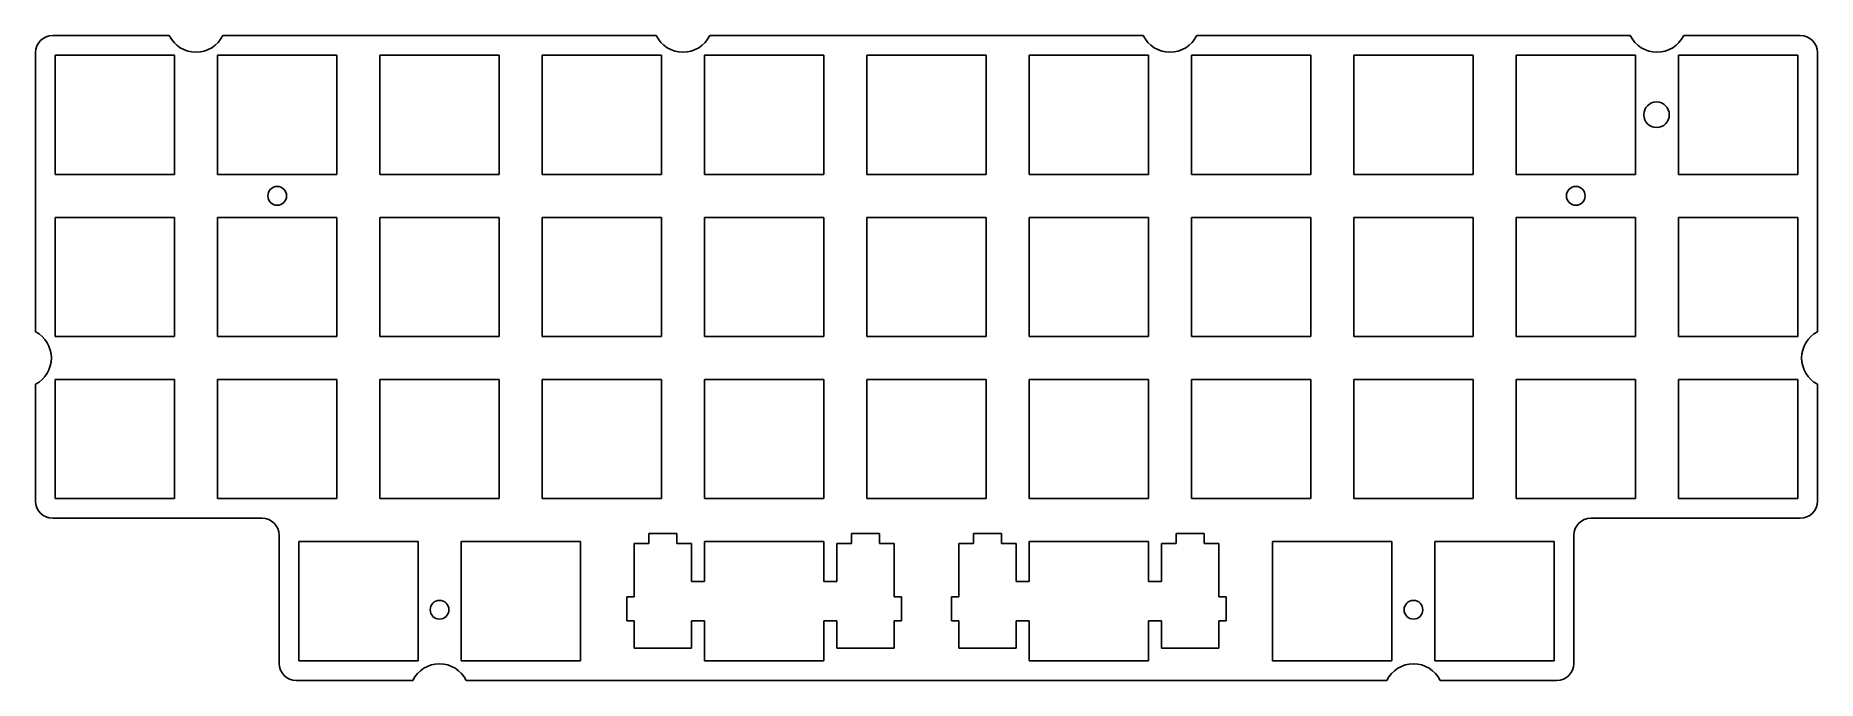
# Model space of a CAD drawing. Header units: millimetres. Extents: x -2606 to 2705, y -1180 to 744.
import ezdxf

# ---------------------------------------------------------------- set-up
doc = ezdxf.new("R2010")
doc.units = ezdxf.units.MM
for name, color, linetype in [('Shape2133', 7, 'CONTINUOUS'), ('Shape2134', 7, 'CONTINUOUS'), ('Shape2135', 7, 'CONTINUOUS'), ('Shape2136', 7, 'CONTINUOUS'), ('Shape2321', 7, 'CONTINUOUS'), ('Shape2322', 7, 'CONTINUOUS'), ('Shape2323', 7, 'CONTINUOUS'), ('Shape2324', 7, 'CONTINUOUS'), ('Shape2325', 7, 'CONTINUOUS'), ('Shape2326', 7, 'CONTINUOUS'), ('Shape2327', 7, 'CONTINUOUS'), ('Shape2328', 7, 'CONTINUOUS'), ('Shape2329', 7, 'CONTINUOUS'), ('Shape2330', 7, 'CONTINUOUS'), ('Shape2331', 7, 'CONTINUOUS'), ('Shape2332', 7, 'CONTINUOUS'), ('Shape2333', 7, 'CONTINUOUS'), ('Shape2334', 7, 'CONTINUOUS'), ('Shape2335', 7, 'CONTINUOUS'), ('Shape2336', 7, 'CONTINUOUS'), ('Shape2337', 7, 'CONTINUOUS'), ('Shape2338', 7, 'CONTINUOUS'), ('Shape2339', 7, 'CONTINUOUS'), ('Shape2340', 7, 'CONTINUOUS'), ('Shape2341', 7, 'CONTINUOUS'), ('Shape2342', 7, 'CONTINUOUS'), ('Shape2343', 7, 'CONTINUOUS'), ('Shape2344', 7, 'CONTINUOUS'), ('Shape2345', 7, 'CONTINUOUS'), ('Shape2346', 7, 'CONTINUOUS'), ('Shape2347', 7, 'CONTINUOUS'), ('Shape2348', 7, 'CONTINUOUS'), ('Shape2349', 7, 'CONTINUOUS'), ('Shape2350', 7, 'CONTINUOUS'), ('Shape2351', 7, 'CONTINUOUS'), ('Shape2352', 7, 'CONTINUOUS'), ('Shape2517', 7, 'CONTINUOUS'), ('Shape420', 7, 'CONTINUOUS'), ('Shape421', 7, 'CONTINUOUS'), ('Shape422', 7, 'CONTINUOUS'), ('Shape423', 7, 'CONTINUOUS'), ('Shape424', 7, 'CONTINUOUS'), ('Shape425', 7, 'CONTINUOUS'), ('Shape426', 7, 'CONTINUOUS'), ('Shape427', 7, 'CONTINUOUS'), ('Shape428', 7, 'CONTINUOUS'), ('Shape429', 7, 'CONTINUOUS'), ('Shape430', 7, 'CONTINUOUS'), ('Shape431', 7, 'CONTINUOUS'), ('Shape432', 7, 'CONTINUOUS'), ('Shape433', 7, 'CONTINUOUS'), ('Shape434', 7, 'CONTINUOUS'), ('Shape435', 7, 'CONTINUOUS'), ('Shape436', 7, 'CONTINUOUS'), ('Shape437', 7, 'CONTINUOUS'), ('Shape438', 7, 'CONTINUOUS'), ('Shape439', 7, 'CONTINUOUS'), ('Shape440', 7, 'CONTINUOUS'), ('Shape441', 7, 'CONTINUOUS'), ('Shape442', 7, 'CONTINUOUS'), ('Shape443', 7, 'CONTINUOUS'), ('Shape444', 7, 'CONTINUOUS'), ('Shape445', 7, 'CONTINUOUS'), ('Shape446', 7, 'CONTINUOUS'), ('Shape447', 7, 'CONTINUOUS'), ('Shape448', 7, 'CONTINUOUS'), ('Shape449', 7, 'CONTINUOUS'), ('Shape450', 7, 'CONTINUOUS'), ('Shape451', 7, 'CONTINUOUS'), ('Shape452', 7, 'CONTINUOUS'), ('Shape453', 7, 'CONTINUOUS'), ('Shape454', 7, 'CONTINUOUS'), ('Shape455', 7, 'CONTINUOUS'), ('Shape456', 7, 'CONTINUOUS'), ('Shape457', 7, 'CONTINUOUS'), ('Shape458', 7, 'CONTINUOUS'), ('Shape459', 7, 'CONTINUOUS'), ('Shape460', 7, 'CONTINUOUS'), ('Shape461', 7, 'CONTINUOUS'), ('Shape462', 7, 'CONTINUOUS'), ('Shape463', 7, 'CONTINUOUS'), ('Shape464', 7, 'CONTINUOUS'), ('Shape465', 7, 'CONTINUOUS'), ('Shape466', 7, 'CONTINUOUS'), ('Shape467', 7, 'CONTINUOUS'), ('Shape468', 7, 'CONTINUOUS'), ('Shape469', 7, 'CONTINUOUS'), ('Shape470', 7, 'CONTINUOUS'), ('Shape471', 7, 'CONTINUOUS'), ('Shape472', 7, 'CONTINUOUS'), ('Shape473', 7, 'CONTINUOUS'), ('Shape474', 7, 'CONTINUOUS'), ('Shape475', 7, 'CONTINUOUS'), ('Shape476', 7, 'CONTINUOUS'), ('Shape477', 7, 'CONTINUOUS'), ('Shape478', 7, 'CONTINUOUS'), ('Shape479', 7, 'CONTINUOUS'), ('Shape480', 7, 'CONTINUOUS'), ('Shape481', 7, 'CONTINUOUS'), ('Shape482', 7, 'CONTINUOUS'), ('Shape483', 7, 'CONTINUOUS'), ('Shape484', 7, 'CONTINUOUS'), ('Shape485', 7, 'CONTINUOUS'), ('Shape486', 7, 'CONTINUOUS'), ('Shape487', 7, 'CONTINUOUS'), ('Shape488', 7, 'CONTINUOUS'), ('Shape489', 7, 'CONTINUOUS'), ('Shape490', 7, 'CONTINUOUS'), ('Shape491', 7, 'CONTINUOUS'), ('Shape492', 7, 'CONTINUOUS'), ('Shape493', 7, 'CONTINUOUS'), ('Shape494', 7, 'CONTINUOUS'), ('Shape495', 7, 'CONTINUOUS'), ('Shape496', 7, 'CONTINUOUS'), ('Shape497', 7, 'CONTINUOUS'), ('Shape498', 7, 'CONTINUOUS'), ('Shape499', 7, 'CONTINUOUS'), ('Shape500', 7, 'CONTINUOUS'), ('Shape501', 7, 'CONTINUOUS'), ('Shape502', 7, 'CONTINUOUS'), ('Shape503', 7, 'CONTINUOUS'), ('Shape504', 7, 'CONTINUOUS'), ('Shape505', 7, 'CONTINUOUS'), ('Shape506', 7, 'CONTINUOUS'), ('Shape507', 7, 'CONTINUOUS'), ('Shape508', 7, 'CONTINUOUS'), ('Shape509', 7, 'CONTINUOUS'), ('Shape510', 7, 'CONTINUOUS'), ('Shape511', 7, 'CONTINUOUS'), ('Shape512', 7, 'CONTINUOUS'), ('Shape513', 7, 'CONTINUOUS'), ('Shape514', 7, 'CONTINUOUS'), ('Shape515', 7, 'CONTINUOUS'), ('Shape516', 7, 'CONTINUOUS'), ('Shape517', 7, 'CONTINUOUS'), ('Shape518', 7, 'CONTINUOUS'), ('Shape519', 7, 'CONTINUOUS'), ('Shape520', 7, 'CONTINUOUS'), ('Shape521', 7, 'CONTINUOUS'), ('Shape522', 7, 'CONTINUOUS'), ('Shape523', 7, 'CONTINUOUS'), ('Shape524', 7, 'CONTINUOUS'), ('Shape525', 7, 'CONTINUOUS'), ('Shape526', 7, 'CONTINUOUS'), ('Shape527', 7, 'CONTINUOUS'), ('Shape528', 7, 'CONTINUOUS'), ('Shape529', 7, 'CONTINUOUS'), ('Shape530', 7, 'CONTINUOUS'), ('Shape531', 7, 'CONTINUOUS'), ('Shape532', 7, 'CONTINUOUS'), ('Shape533', 7, 'CONTINUOUS'), ('Shape534', 7, 'CONTINUOUS'), ('Shape535', 7, 'CONTINUOUS'), ('Shape536', 7, 'CONTINUOUS'), ('Shape537', 7, 'CONTINUOUS'), ('Shape538', 7, 'CONTINUOUS'), ('Shape539', 7, 'CONTINUOUS'), ('Shape540', 7, 'CONTINUOUS'), ('Shape541', 7, 'CONTINUOUS'), ('Shape542', 7, 'CONTINUOUS'), ('Shape543', 7, 'CONTINUOUS'), ('Shape544', 7, 'CONTINUOUS'), ('Shape545', 7, 'CONTINUOUS'), ('Shape546', 7, 'CONTINUOUS'), ('Shape547', 7, 'CONTINUOUS'), ('Shape548', 7, 'CONTINUOUS'), ('Shape549', 7, 'CONTINUOUS'), ('Shape550', 7, 'CONTINUOUS'), ('Shape551', 7, 'CONTINUOUS'), ('Shape552', 7, 'CONTINUOUS'), ('Shape553', 7, 'CONTINUOUS'), ('Shape554', 7, 'CONTINUOUS'), ('Shape555', 7, 'CONTINUOUS'), ('Shape556', 7, 'CONTINUOUS'), ('Shape557', 7, 'CONTINUOUS'), ('Shape558', 7, 'CONTINUOUS'), ('Shape559', 7, 'CONTINUOUS'), ('Shape560', 7, 'CONTINUOUS'), ('Shape561', 7, 'CONTINUOUS'), ('Shape562', 7, 'CONTINUOUS'), ('Shape563', 7, 'CONTINUOUS'), ('Shape564', 7, 'CONTINUOUS'), ('Shape565', 7, 'CONTINUOUS'), ('Shape566', 7, 'CONTINUOUS'), ('Shape567', 7, 'CONTINUOUS'), ('Shape568', 7, 'CONTINUOUS'), ('Shape569', 7, 'CONTINUOUS'), ('Shape570', 7, 'CONTINUOUS'), ('Shape571', 7, 'CONTINUOUS'), ('Shape572', 7, 'CONTINUOUS'), ('Shape573', 7, 'CONTINUOUS'), ('Shape574', 7, 'CONTINUOUS'), ('Shape575', 7, 'CONTINUOUS'), ('Shape576', 7, 'CONTINUOUS'), ('Shape577', 7, 'CONTINUOUS'), ('Shape578', 7, 'CONTINUOUS'), ('Shape579', 7, 'CONTINUOUS'), ('Shape580', 7, 'CONTINUOUS'), ('Shape581', 7, 'CONTINUOUS'), ('Shape582', 7, 'CONTINUOUS'), ('Shape583', 7, 'CONTINUOUS'), ('Shape584', 7, 'CONTINUOUS'), ('Shape585', 7, 'CONTINUOUS'), ('Shape586', 7, 'CONTINUOUS'), ('Shape587', 7, 'CONTINUOUS'), ('Shape588', 7, 'CONTINUOUS'), ('Shape589', 7, 'CONTINUOUS'), ('Shape590', 7, 'CONTINUOUS'), ('Shape591', 7, 'CONTINUOUS'), ('Shape592', 7, 'CONTINUOUS'), ('Shape593', 7, 'CONTINUOUS'), ('Shape594', 7, 'CONTINUOUS'), ('Shape595', 7, 'CONTINUOUS'), ('Shape596', 7, 'CONTINUOUS'), ('Shape597', 7, 'CONTINUOUS'), ('Shape598', 7, 'CONTINUOUS'), ('Shape599', 7, 'CONTINUOUS'), ('Shape600', 7, 'CONTINUOUS'), ('Shape601', 7, 'CONTINUOUS'), ('Shape602', 7, 'CONTINUOUS'), ('Shape603', 7, 'CONTINUOUS'), ('Shape604', 7, 'CONTINUOUS'), ('Shape605', 7, 'CONTINUOUS'), ('Shape606', 7, 'CONTINUOUS'), ('Shape607', 7, 'CONTINUOUS'), ('Shape608', 7, 'CONTINUOUS'), ('Shape609', 7, 'CONTINUOUS'), ('Shape610', 7, 'CONTINUOUS'), ('Shape611', 7, 'CONTINUOUS'), ('Shape612', 7, 'CONTINUOUS'), ('Shape613', 7, 'CONTINUOUS'), ('Shape614', 7, 'CONTINUOUS'), ('Shape615', 7, 'CONTINUOUS'), ('Shape616', 7, 'CONTINUOUS'), ('Shape617', 7, 'CONTINUOUS'), ('Shape618', 7, 'CONTINUOUS'), ('Shape619', 7, 'CONTINUOUS'), ('Shape620', 7, 'CONTINUOUS'), ('Shape621', 7, 'CONTINUOUS'), ('Shape622', 7, 'CONTINUOUS'), ('Shape623', 7, 'CONTINUOUS'), ('Shape624', 7, 'CONTINUOUS'), ('Shape625', 7, 'CONTINUOUS'), ('Shape626', 7, 'CONTINUOUS'), ('Shape627', 7, 'CONTINUOUS'), ('Shape628', 7, 'CONTINUOUS'), ('Shape629', 7, 'CONTINUOUS'), ('Shape630', 7, 'CONTINUOUS'), ('Shape631', 7, 'CONTINUOUS'), ('Shape632', 7, 'CONTINUOUS'), ('Shape633', 7, 'CONTINUOUS'), ('Shape634', 7, 'CONTINUOUS'), ('Shape635', 7, 'CONTINUOUS'), ('Shape636', 7, 'CONTINUOUS'), ('Shape637', 7, 'CONTINUOUS'), ('Shape638', 7, 'CONTINUOUS'), ('Shape639', 7, 'CONTINUOUS')]:
    doc.layers.add(name, color=color, linetype=linetype)

msp = doc.modelspace()

# ---------------------------------------------------------------- linework, layer by layer
at = {"layer": 'Shape2133'}
msp.add_circle((1500.91, -968.732), 27.94, dxfattribs=at)
at = {"layer": 'Shape2134'}
msp.add_circle((-1402.31, -968.732), 27.94, dxfattribs=at)
at = {"layer": 'Shape2135'}
msp.add_circle((1984.78, 266.343), 27.94, dxfattribs=at)
at = {"layer": 'Shape2136'}
msp.add_circle((-1886.18, 266.343), 27.94, dxfattribs=at)
at = {"layer": 'Shape2321'}
msp.add_arc((2226.74, 783.935), 88.9, -153.652, -26.3477, dxfattribs=at)
at = {"layer": 'Shape2322'}
msp.add_line((2306.4, 744.479), (2654.09, 744.479), dxfattribs=at)
at = {"layer": 'Shape2323'}
msp.add_arc((2654.09, 693.679), 50.8, 0, 90, dxfattribs=at)
at = {"layer": 'Shape2324'}
msp.add_line((2704.89, 693.679), (2704.89, -139.23), dxfattribs=at)
at = {"layer": 'Shape2325'}
msp.add_arc((2746.96, -217.546), 88.9, 118.244, -118.244, dxfattribs=at)
at = {"layer": 'Shape2326'}
msp.add_line((2704.89, -295.861), (2704.89, -644.901), dxfattribs=at)
at = {"layer": 'Shape2327'}
msp.add_arc((2654.09, -644.901), 50.8, -90, 0, dxfattribs=at)
at = {"layer": 'Shape2328'}
msp.add_line((2654.09, -695.701), (2029.89, -695.701), dxfattribs=at)
at = {"layer": 'Shape2329'}
msp.add_arc((2029.89, -746.501), 50.8, 90, 180, dxfattribs=at)
at = {"layer": 'Shape2330'}
msp.add_line((1979.09, -746.501), (1979.09, -1128.77), dxfattribs=at)
at = {"layer": 'Shape2331'}
msp.add_arc((1928.29, -1128.77), 50.8, -90, 0, dxfattribs=at)
at = {"layer": 'Shape2332'}
msp.add_line((1928.29, -1179.57), (1580.6, -1179.57), dxfattribs=at)
at = {"layer": 'Shape2333'}
msp.add_arc((1500.93, -1219.03), 88.9, 26.3477, 153.652, dxfattribs=at)
at = {"layer": 'Shape2334'}
msp.add_line((1421.27, -1179.57), (-1322.62, -1179.57), dxfattribs=at)
at = {"layer": 'Shape2335'}
msp.add_arc((-1402.29, -1219.03), 88.9, 26.3477, 153.652, dxfattribs=at)
at = {"layer": 'Shape2336'}
msp.add_line((-1481.95, -1179.57), (-1829.64, -1179.57), dxfattribs=at)
at = {"layer": 'Shape2337'}
msp.add_arc((-1829.64, -1128.77), 50.8, 180, -90, dxfattribs=at)
at = {"layer": 'Shape2338'}
msp.add_line((-1880.44, -1128.77), (-1880.44, -746.501), dxfattribs=at)
at = {"layer": 'Shape2339'}
msp.add_arc((-1931.24, -746.501), 50.8, 0, 90, dxfattribs=at)
at = {"layer": 'Shape2340'}
msp.add_line((-1931.24, -695.701), (-2555.45, -695.701), dxfattribs=at)
at = {"layer": 'Shape2341'}
msp.add_arc((-2555.45, -644.901), 50.8, 180, -90, dxfattribs=at)
at = {"layer": 'Shape2342'}
msp.add_line((-2606.25, -644.901), (-2606.25, -295.861), dxfattribs=at)
at = {"layer": 'Shape2343'}
msp.add_arc((-2648.32, -217.546), 88.9, -61.7563, 61.7563, dxfattribs=at)
at = {"layer": 'Shape2344'}
msp.add_line((-2606.25, -139.23), (-2606.25, 693.679), dxfattribs=at)
at = {"layer": 'Shape2345'}
msp.add_arc((-2555.45, 693.679), 50.8, 90, 180, dxfattribs=at)
at = {"layer": 'Shape2346'}
msp.add_line((-2555.45, 744.479), (-2207.76, 744.479), dxfattribs=at)
at = {"layer": 'Shape2347'}
msp.add_arc((-2128.09, 783.935), 88.9, -153.652, -26.3477, dxfattribs=at)
at = {"layer": 'Shape2348'}
msp.add_line((-2048.43, 744.479), (-756.148, 744.479), dxfattribs=at)
at = {"layer": 'Shape2349'}
msp.add_arc((-676.483, 783.935), 88.9, -153.652, -26.3477, dxfattribs=at)
at = {"layer": 'Shape2350'}
msp.add_line((-596.818, 744.479), (695.462, 744.479), dxfattribs=at)
at = {"layer": 'Shape2351'}
msp.add_arc((775.127, 783.935), 88.9, -153.652, -26.3477, dxfattribs=at)
at = {"layer": 'Shape2352'}
msp.add_line((854.792, 744.479), (2147.07, 744.479), dxfattribs=at)
at = {"layer": 'Shape2517'}
msp.add_circle((2225.45, 508.259), 38.1, dxfattribs=at)
at = {"layer": 'Shape420'}
msp.add_line((-1708.36, -637.281), (-2063.96, -637.281), dxfattribs=at)
at = {"layer": 'Shape421'}
msp.add_line((-2063.96, -637.281), (-2063.96, -281.681), dxfattribs=at)
at = {"layer": 'Shape422'}
msp.add_line((-2063.96, -281.681), (-1708.36, -281.681), dxfattribs=at)
at = {"layer": 'Shape423'}
msp.add_line((-1708.36, -281.681), (-1708.36, -637.281), dxfattribs=at)
at = {"layer": 'Shape424'}
msp.add_line((1807, -637.281), (1807, -281.681), dxfattribs=at)
at = {"layer": 'Shape425'}
msp.add_line((1807, -281.681), (2162.6, -281.681), dxfattribs=at)
at = {"layer": 'Shape426'}
msp.add_line((2162.6, -281.681), (2162.6, -637.281), dxfattribs=at)
at = {"layer": 'Shape427'}
msp.add_line((2162.6, -637.281), (1807, -637.281), dxfattribs=at)
at = {"layer": 'Shape428'}
msp.add_line((1323.13, -637.281), (1323.13, -281.681), dxfattribs=at)
at = {"layer": 'Shape429'}
msp.add_line((1323.13, -281.681), (1678.73, -281.681), dxfattribs=at)
at = {"layer": 'Shape430'}
msp.add_line((1678.73, -281.681), (1678.73, -637.281), dxfattribs=at)
at = {"layer": 'Shape431'}
msp.add_line((1678.73, -637.281), (1323.13, -637.281), dxfattribs=at)
at = {"layer": 'Shape432'}
msp.add_line((355.392, -637.281), (355.392, -281.681), dxfattribs=at)
at = {"layer": 'Shape433'}
msp.add_line((355.392, -281.681), (710.992, -281.681), dxfattribs=at)
at = {"layer": 'Shape434'}
msp.add_line((710.992, -281.681), (710.992, -637.281), dxfattribs=at)
at = {"layer": 'Shape435'}
msp.add_line((710.992, -637.281), (355.392, -637.281), dxfattribs=at)
at = {"layer": 'Shape436'}
msp.add_line((-612.348, -637.281), (-612.348, -281.681), dxfattribs=at)
at = {"layer": 'Shape437'}
msp.add_line((-612.348, -281.681), (-256.748, -281.681), dxfattribs=at)
at = {"layer": 'Shape438'}
msp.add_line((-256.748, -281.681), (-256.748, -637.281), dxfattribs=at)
at = {"layer": 'Shape439'}
msp.add_line((-256.748, -637.281), (-612.348, -637.281), dxfattribs=at)
at = {"layer": 'Shape440'}
msp.add_line((-1580.09, -637.281), (-1580.09, -281.681), dxfattribs=at)
at = {"layer": 'Shape441'}
msp.add_line((-1580.09, -281.681), (-1224.49, -281.681), dxfattribs=at)
at = {"layer": 'Shape442'}
msp.add_line((-1224.49, -281.681), (-1224.49, -637.281), dxfattribs=at)
at = {"layer": 'Shape443'}
msp.add_line((-1224.49, -637.281), (-1580.09, -637.281), dxfattribs=at)
at = {"layer": 'Shape444'}
msp.add_line((-2547.83, -637.281), (-2547.83, -281.681), dxfattribs=at)
at = {"layer": 'Shape445'}
msp.add_line((-2547.83, -281.681), (-2192.23, -281.681), dxfattribs=at)
at = {"layer": 'Shape446'}
msp.add_line((-2192.23, -281.681), (-2192.23, -637.281), dxfattribs=at)
at = {"layer": 'Shape447'}
msp.add_line((-2192.23, -637.281), (-2547.83, -637.281), dxfattribs=at)
at = {"layer": 'Shape448'}
msp.add_line((1807, -153.411), (1807, 202.189), dxfattribs=at)
at = {"layer": 'Shape449'}
msp.add_line((1807, 202.189), (2162.6, 202.189), dxfattribs=at)
at = {"layer": 'Shape450'}
msp.add_line((2162.6, 202.189), (2162.6, -153.411), dxfattribs=at)
at = {"layer": 'Shape451'}
msp.add_line((2162.6, -153.411), (1807, -153.411), dxfattribs=at)
at = {"layer": 'Shape452'}
msp.add_line((839.262, -153.411), (839.262, 202.189), dxfattribs=at)
at = {"layer": 'Shape453'}
msp.add_line((839.262, 202.189), (1194.86, 202.189), dxfattribs=at)
at = {"layer": 'Shape454'}
msp.add_line((1194.86, 202.189), (1194.86, -153.411), dxfattribs=at)
at = {"layer": 'Shape455'}
msp.add_line((1194.86, -153.411), (839.262, -153.411), dxfattribs=at)
at = {"layer": 'Shape456'}
msp.add_line((-128.478, -153.411), (-128.478, 202.189), dxfattribs=at)
at = {"layer": 'Shape457'}
msp.add_line((-128.478, 202.189), (227.122, 202.189), dxfattribs=at)
at = {"layer": 'Shape458'}
msp.add_line((227.122, 202.189), (227.122, -153.411), dxfattribs=at)
at = {"layer": 'Shape459'}
msp.add_line((227.122, -153.411), (-128.478, -153.411), dxfattribs=at)
at = {"layer": 'Shape460'}
msp.add_line((-1096.22, -153.411), (-1096.22, 202.189), dxfattribs=at)
at = {"layer": 'Shape461'}
msp.add_line((-1096.22, 202.189), (-740.618, 202.189), dxfattribs=at)
at = {"layer": 'Shape462'}
msp.add_line((-740.618, 202.189), (-740.618, -153.411), dxfattribs=at)
at = {"layer": 'Shape463'}
msp.add_line((-740.618, -153.411), (-1096.22, -153.411), dxfattribs=at)
at = {"layer": 'Shape464'}
msp.add_line((-2063.96, -153.411), (-2063.96, 202.189), dxfattribs=at)
at = {"layer": 'Shape465'}
msp.add_line((-2063.96, 202.189), (-1708.36, 202.189), dxfattribs=at)
at = {"layer": 'Shape466'}
msp.add_line((-1708.36, 202.189), (-1708.36, -153.411), dxfattribs=at)
at = {"layer": 'Shape467'}
msp.add_line((-1708.36, -153.411), (-2063.96, -153.411), dxfattribs=at)
at = {"layer": 'Shape468'}
msp.add_line((-2547.83, -153.411), (-2547.83, 202.189), dxfattribs=at)
at = {"layer": 'Shape469'}
msp.add_line((-2547.83, 202.189), (-2192.23, 202.189), dxfattribs=at)
at = {"layer": 'Shape470'}
msp.add_line((-2192.23, 202.189), (-2192.23, -153.411), dxfattribs=at)
at = {"layer": 'Shape471'}
msp.add_line((-2192.23, -153.411), (-2547.83, -153.411), dxfattribs=at)
at = {"layer": 'Shape472'}
msp.add_line((-1580.09, -153.411), (-1580.09, 202.189), dxfattribs=at)
at = {"layer": 'Shape473'}
msp.add_line((-1580.09, 202.189), (-1224.49, 202.189), dxfattribs=at)
at = {"layer": 'Shape474'}
msp.add_line((-1224.49, 202.189), (-1224.49, -153.411), dxfattribs=at)
at = {"layer": 'Shape475'}
msp.add_line((-1224.49, -153.411), (-1580.09, -153.411), dxfattribs=at)
at = {"layer": 'Shape476'}
msp.add_line((-612.348, -153.411), (-612.348, 202.189), dxfattribs=at)
at = {"layer": 'Shape477'}
msp.add_line((-612.348, 202.189), (-256.748, 202.189), dxfattribs=at)
at = {"layer": 'Shape478'}
msp.add_line((-256.748, 202.189), (-256.748, -153.411), dxfattribs=at)
at = {"layer": 'Shape479'}
msp.add_line((-256.748, -153.411), (-612.348, -153.411), dxfattribs=at)
at = {"layer": 'Shape480'}
msp.add_line((355.392, -153.411), (355.392, 202.189), dxfattribs=at)
at = {"layer": 'Shape481'}
msp.add_line((355.392, 202.189), (710.992, 202.189), dxfattribs=at)
at = {"layer": 'Shape482'}
msp.add_line((710.992, 202.189), (710.992, -153.411), dxfattribs=at)
at = {"layer": 'Shape483'}
msp.add_line((710.992, -153.411), (355.392, -153.411), dxfattribs=at)
at = {"layer": 'Shape484'}
msp.add_line((1323.13, -153.411), (1323.13, 202.189), dxfattribs=at)
at = {"layer": 'Shape485'}
msp.add_line((1323.13, 202.189), (1678.73, 202.189), dxfattribs=at)
at = {"layer": 'Shape486'}
msp.add_line((1678.73, 202.189), (1678.73, -153.411), dxfattribs=at)
at = {"layer": 'Shape487'}
msp.add_line((1678.73, -153.411), (1323.13, -153.411), dxfattribs=at)
at = {"layer": 'Shape488'}
msp.add_line((2290.87, -153.411), (2290.87, 202.189), dxfattribs=at)
at = {"layer": 'Shape489'}
msp.add_line((2290.87, 202.189), (2646.47, 202.189), dxfattribs=at)
at = {"layer": 'Shape490'}
msp.add_line((2646.47, 202.189), (2646.47, -153.411), dxfattribs=at)
at = {"layer": 'Shape491'}
msp.add_line((2646.47, -153.411), (2290.87, -153.411), dxfattribs=at)
at = {"layer": 'Shape492'}
msp.add_line((-1096.22, -637.281), (-1096.22, -281.681), dxfattribs=at)
at = {"layer": 'Shape493'}
msp.add_line((-1096.22, -281.681), (-740.618, -281.681), dxfattribs=at)
at = {"layer": 'Shape494'}
msp.add_line((-740.618, -281.681), (-740.618, -637.281), dxfattribs=at)
at = {"layer": 'Shape495'}
msp.add_line((-740.618, -637.281), (-1096.22, -637.281), dxfattribs=at)
at = {"layer": 'Shape496'}
msp.add_line((-128.478, -637.281), (-128.478, -281.681), dxfattribs=at)
at = {"layer": 'Shape497'}
msp.add_line((-128.478, -281.681), (227.122, -281.681), dxfattribs=at)
at = {"layer": 'Shape498'}
msp.add_line((227.122, -281.681), (227.122, -637.281), dxfattribs=at)
at = {"layer": 'Shape499'}
msp.add_line((227.122, -637.281), (-128.478, -637.281), dxfattribs=at)
at = {"layer": 'Shape500'}
msp.add_line((839.262, -637.281), (839.262, -281.681), dxfattribs=at)
at = {"layer": 'Shape501'}
msp.add_line((839.262, -281.681), (1194.86, -281.681), dxfattribs=at)
at = {"layer": 'Shape502'}
msp.add_line((1194.86, -281.681), (1194.86, -637.281), dxfattribs=at)
at = {"layer": 'Shape503'}
msp.add_line((1194.86, -637.281), (839.262, -637.281), dxfattribs=at)
at = {"layer": 'Shape504'}
msp.add_line((2290.87, -637.281), (2290.87, -281.681), dxfattribs=at)
at = {"layer": 'Shape505'}
msp.add_line((2290.87, -281.681), (2646.47, -281.681), dxfattribs=at)
at = {"layer": 'Shape506'}
msp.add_line((2646.47, -281.681), (2646.47, -637.281), dxfattribs=at)
at = {"layer": 'Shape507'}
msp.add_line((2646.47, -637.281), (2290.87, -637.281), dxfattribs=at)
at = {"layer": 'Shape508'}
msp.add_line((2646.47, 330.459), (2290.87, 330.459), dxfattribs=at)
at = {"layer": 'Shape509'}
msp.add_line((2290.87, 330.459), (2290.87, 686.059), dxfattribs=at)
at = {"layer": 'Shape510'}
msp.add_line((2290.87, 686.059), (2646.47, 686.059), dxfattribs=at)
at = {"layer": 'Shape511'}
msp.add_line((2646.47, 686.059), (2646.47, 330.459), dxfattribs=at)
at = {"layer": 'Shape512'}
msp.add_line((1807, 330.459), (1807, 686.059), dxfattribs=at)
at = {"layer": 'Shape513'}
msp.add_line((1807, 686.059), (2162.6, 686.059), dxfattribs=at)
at = {"layer": 'Shape514'}
msp.add_line((2162.6, 686.059), (2162.6, 330.459), dxfattribs=at)
at = {"layer": 'Shape515'}
msp.add_line((2162.6, 330.459), (1807, 330.459), dxfattribs=at)
at = {"layer": 'Shape516'}
msp.add_line((-128.478, 330.459), (-128.478, 686.059), dxfattribs=at)
at = {"layer": 'Shape517'}
msp.add_line((-128.478, 686.059), (227.122, 686.059), dxfattribs=at)
at = {"layer": 'Shape518'}
msp.add_line((227.122, 686.059), (227.122, 330.459), dxfattribs=at)
at = {"layer": 'Shape519'}
msp.add_line((227.122, 330.459), (-128.478, 330.459), dxfattribs=at)
at = {"layer": 'Shape520'}
msp.add_line((-1096.22, 686.059), (-740.618, 686.059), dxfattribs=at)
at = {"layer": 'Shape521'}
msp.add_line((-740.618, 686.059), (-740.618, 330.459), dxfattribs=at)
at = {"layer": 'Shape522'}
msp.add_line((-740.618, 330.459), (-1096.22, 330.459), dxfattribs=at)
at = {"layer": 'Shape523'}
msp.add_line((-1096.22, 330.459), (-1096.22, 686.059), dxfattribs=at)
at = {"layer": 'Shape524'}
msp.add_line((1323.13, 330.459), (1323.13, 686.059), dxfattribs=at)
at = {"layer": 'Shape525'}
msp.add_line((1323.13, 686.059), (1678.73, 686.059), dxfattribs=at)
at = {"layer": 'Shape526'}
msp.add_line((1678.73, 686.059), (1678.73, 330.459), dxfattribs=at)
at = {"layer": 'Shape527'}
msp.add_line((1678.73, 330.459), (1323.13, 330.459), dxfattribs=at)
at = {"layer": 'Shape528'}
msp.add_line((-612.348, 686.059), (-256.748, 686.059), dxfattribs=at)
at = {"layer": 'Shape529'}
msp.add_line((-256.748, 686.059), (-256.748, 330.459), dxfattribs=at)
at = {"layer": 'Shape530'}
msp.add_line((-256.748, 330.459), (-612.348, 330.459), dxfattribs=at)
at = {"layer": 'Shape531'}
msp.add_line((-612.348, 330.459), (-612.348, 686.059), dxfattribs=at)
at = {"layer": 'Shape532'}
msp.add_line((710.992, 330.459), (355.392, 330.459), dxfattribs=at)
at = {"layer": 'Shape533'}
msp.add_line((355.392, 330.459), (355.392, 686.059), dxfattribs=at)
at = {"layer": 'Shape534'}
msp.add_line((355.392, 686.059), (710.992, 686.059), dxfattribs=at)
at = {"layer": 'Shape535'}
msp.add_line((710.992, 686.059), (710.992, 330.459), dxfattribs=at)
at = {"layer": 'Shape536'}
msp.add_line((-1708.36, 686.059), (-1708.36, 330.459), dxfattribs=at)
at = {"layer": 'Shape537'}
msp.add_line((-1708.36, 330.459), (-2063.96, 330.459), dxfattribs=at)
at = {"layer": 'Shape538'}
msp.add_line((-2063.96, 330.459), (-2063.96, 686.059), dxfattribs=at)
at = {"layer": 'Shape539'}
msp.add_line((-2063.96, 686.059), (-1708.36, 686.059), dxfattribs=at)
at = {"layer": 'Shape540'}
msp.add_line((-1224.49, 686.059), (-1224.49, 330.459), dxfattribs=at)
at = {"layer": 'Shape541'}
msp.add_line((-1224.49, 330.459), (-1580.09, 330.459), dxfattribs=at)
at = {"layer": 'Shape542'}
msp.add_line((-1580.09, 330.459), (-1580.09, 686.059), dxfattribs=at)
at = {"layer": 'Shape543'}
msp.add_line((-1580.09, 686.059), (-1224.49, 686.059), dxfattribs=at)
at = {"layer": 'Shape544'}
msp.add_line((-2192.23, 330.459), (-2547.83, 330.459), dxfattribs=at)
at = {"layer": 'Shape545'}
msp.add_line((-2547.83, 330.459), (-2547.83, 686.059), dxfattribs=at)
at = {"layer": 'Shape546'}
msp.add_line((-2547.83, 686.059), (-2192.23, 686.059), dxfattribs=at)
at = {"layer": 'Shape547'}
msp.add_line((-2192.23, 686.059), (-2192.23, 330.459), dxfattribs=at)
at = {"layer": 'Shape548'}
msp.add_line((1194.86, 686.059), (1194.86, 330.459), dxfattribs=at)
at = {"layer": 'Shape549'}
msp.add_line((1194.86, 330.459), (839.262, 330.459), dxfattribs=at)
at = {"layer": 'Shape550'}
msp.add_line((839.262, 330.459), (839.262, 686.059), dxfattribs=at)
at = {"layer": 'Shape551'}
msp.add_line((839.262, 686.059), (1194.86, 686.059), dxfattribs=at)
at = {"layer": 'Shape552'}
msp.add_line((-612.348, -1001.79), (-651.084, -1001.79), dxfattribs=at)
at = {"layer": 'Shape553'}
msp.add_line((-651.084, -1001.79), (-651.084, -1083.8), dxfattribs=at)
at = {"layer": 'Shape554'}
msp.add_line((-651.084, -1083.8), (-822.527, -1083.8), dxfattribs=at)
at = {"layer": 'Shape555'}
msp.add_line((-822.527, -1083.8), (-822.527, -1001.79), dxfattribs=at)
at = {"layer": 'Shape556'}
msp.add_line((-822.527, -1001.79), (-843.494, -1001.79), dxfattribs=at)
at = {"layer": 'Shape557'}
msp.add_line((-843.494, -1001.79), (-843.494, -930.669), dxfattribs=at)
at = {"layer": 'Shape558'}
msp.add_line((-843.494, -930.669), (-822.527, -930.669), dxfattribs=at)
at = {"layer": 'Shape559'}
msp.add_line((-822.527, -930.669), (-822.527, -771.41), dxfattribs=at)
at = {"layer": 'Shape560'}
msp.add_line((-822.527, -771.41), (-778.709, -771.41), dxfattribs=at)
at = {"layer": 'Shape561'}
msp.add_line((-778.709, -771.41), (-778.709, -740.923), dxfattribs=at)
at = {"layer": 'Shape562'}
msp.add_line((-778.709, -740.923), (-694.912, -740.923), dxfattribs=at)
at = {"layer": 'Shape563'}
msp.add_line((-694.912, -740.923), (-694.912, -771.41), dxfattribs=at)
at = {"layer": 'Shape564'}
msp.add_line((-694.912, -771.41), (-651.084, -771.41), dxfattribs=at)
at = {"layer": 'Shape565'}
msp.add_line((-651.084, -771.41), (-651.084, -884.921), dxfattribs=at)
at = {"layer": 'Shape566'}
msp.add_line((-651.084, -884.921), (-612.348, -884.921), dxfattribs=at)
at = {"layer": 'Shape567'}
msp.add_line((-612.348, -884.921), (-612.348, -765.551), dxfattribs=at)
at = {"layer": 'Shape568'}
msp.add_line((-612.348, -765.551), (-256.748, -765.551), dxfattribs=at)
at = {"layer": 'Shape569'}
msp.add_line((-256.748, -765.551), (-256.748, -884.921), dxfattribs=at)
at = {"layer": 'Shape570'}
msp.add_line((-256.748, -884.921), (-218.004, -884.921), dxfattribs=at)
at = {"layer": 'Shape571'}
msp.add_line((-218.004, -884.921), (-218.004, -771.41), dxfattribs=at)
at = {"layer": 'Shape572'}
msp.add_line((-218.004, -771.41), (-174.222, -771.41), dxfattribs=at)
at = {"layer": 'Shape573'}
msp.add_line((-174.222, -771.41), (-174.222, -740.923), dxfattribs=at)
at = {"layer": 'Shape574'}
msp.add_line((-174.222, -740.923), (-90.387, -740.923), dxfattribs=at)
at = {"layer": 'Shape575'}
msp.add_line((-90.387, -740.923), (-90.387, -771.41), dxfattribs=at)
at = {"layer": 'Shape576'}
msp.add_line((-90.387, -771.41), (-46.569, -771.41), dxfattribs=at)
at = {"layer": 'Shape577'}
msp.add_line((-46.569, -771.41), (-46.569, -930.669), dxfattribs=at)
at = {"layer": 'Shape578'}
msp.add_line((-46.569, -930.669), (-25.602, -930.669), dxfattribs=at)
at = {"layer": 'Shape579'}
msp.add_line((-25.602, -930.669), (-25.602, -1001.79), dxfattribs=at)
at = {"layer": 'Shape580'}
msp.add_line((-25.602, -1001.79), (-46.569, -1001.79), dxfattribs=at)
at = {"layer": 'Shape581'}
msp.add_line((-46.569, -1001.79), (-46.569, -1083.8), dxfattribs=at)
at = {"layer": 'Shape582'}
msp.add_line((-46.569, -1083.8), (-218.004, -1083.8), dxfattribs=at)
at = {"layer": 'Shape583'}
msp.add_line((-218.004, -1083.8), (-218.004, -1001.79), dxfattribs=at)
at = {"layer": 'Shape584'}
msp.add_line((-218.004, -1001.79), (-256.748, -1001.79), dxfattribs=at)
at = {"layer": 'Shape585'}
msp.add_line((-256.748, -1001.79), (-256.748, -1121.15), dxfattribs=at)
at = {"layer": 'Shape586'}
msp.add_line((-256.748, -1121.15), (-612.348, -1121.15), dxfattribs=at)
at = {"layer": 'Shape587'}
msp.add_line((-612.348, -1121.15), (-612.348, -1001.79), dxfattribs=at)
at = {"layer": 'Shape588'}
msp.add_line((1920.67, -765.551), (1920.67, -1121.15), dxfattribs=at)
at = {"layer": 'Shape589'}
msp.add_line((1920.67, -1121.15), (1565.07, -1121.15), dxfattribs=at)
at = {"layer": 'Shape590'}
msp.add_line((1565.07, -1121.15), (1565.07, -765.551), dxfattribs=at)
at = {"layer": 'Shape591'}
msp.add_line((1565.07, -765.551), (1920.67, -765.551), dxfattribs=at)
at = {"layer": 'Shape592'}
msp.add_line((-1822.02, -765.551), (-1466.42, -765.551), dxfattribs=at)
at = {"layer": 'Shape593'}
msp.add_line((-1466.42, -765.551), (-1466.42, -1121.15), dxfattribs=at)
at = {"layer": 'Shape594'}
msp.add_line((-1466.42, -1121.15), (-1822.02, -1121.15), dxfattribs=at)
at = {"layer": 'Shape595'}
msp.add_line((-1822.02, -1121.15), (-1822.02, -765.551), dxfattribs=at)
at = {"layer": 'Shape596'}
msp.add_line((-1338.15, -765.551), (-982.553, -765.551), dxfattribs=at)
at = {"layer": 'Shape597'}
msp.add_line((-982.553, -765.551), (-982.553, -1121.15), dxfattribs=at)
at = {"layer": 'Shape598'}
msp.add_line((-982.553, -1121.15), (-1338.15, -1121.15), dxfattribs=at)
at = {"layer": 'Shape599'}
msp.add_line((-1338.15, -1121.15), (-1338.15, -765.551), dxfattribs=at)
at = {"layer": 'Shape600'}
msp.add_line((355.392, -1001.79), (316.656, -1001.79), dxfattribs=at)
at = {"layer": 'Shape601'}
msp.add_line((316.656, -1001.79), (316.656, -1083.8), dxfattribs=at)
at = {"layer": 'Shape602'}
msp.add_line((316.656, -1083.8), (145.213, -1083.8), dxfattribs=at)
at = {"layer": 'Shape603'}
msp.add_line((145.213, -1083.8), (145.213, -1001.79), dxfattribs=at)
at = {"layer": 'Shape604'}
msp.add_line((145.213, -1001.79), (124.246, -1001.79), dxfattribs=at)
at = {"layer": 'Shape605'}
msp.add_line((124.246, -1001.79), (124.246, -930.669), dxfattribs=at)
at = {"layer": 'Shape606'}
msp.add_line((124.246, -930.669), (145.213, -930.669), dxfattribs=at)
at = {"layer": 'Shape607'}
msp.add_line((145.213, -930.669), (145.213, -771.41), dxfattribs=at)
at = {"layer": 'Shape608'}
msp.add_line((145.213, -771.41), (189.031, -771.41), dxfattribs=at)
at = {"layer": 'Shape609'}
msp.add_line((189.031, -771.41), (189.031, -740.923), dxfattribs=at)
at = {"layer": 'Shape610'}
msp.add_line((189.031, -740.923), (272.828, -740.923), dxfattribs=at)
at = {"layer": 'Shape611'}
msp.add_line((272.828, -740.923), (272.828, -771.41), dxfattribs=at)
at = {"layer": 'Shape612'}
msp.add_line((272.828, -771.41), (316.656, -771.41), dxfattribs=at)
at = {"layer": 'Shape613'}
msp.add_line((316.656, -771.41), (316.656, -884.921), dxfattribs=at)
at = {"layer": 'Shape614'}
msp.add_line((316.656, -884.921), (355.392, -884.921), dxfattribs=at)
at = {"layer": 'Shape615'}
msp.add_line((355.392, -884.921), (355.392, -765.551), dxfattribs=at)
at = {"layer": 'Shape616'}
msp.add_line((355.392, -765.551), (710.992, -765.551), dxfattribs=at)
at = {"layer": 'Shape617'}
msp.add_line((710.992, -765.551), (710.992, -884.921), dxfattribs=at)
at = {"layer": 'Shape618'}
msp.add_line((710.992, -884.921), (749.736, -884.921), dxfattribs=at)
at = {"layer": 'Shape619'}
msp.add_line((749.736, -884.921), (749.736, -771.41), dxfattribs=at)
at = {"layer": 'Shape620'}
msp.add_line((749.736, -771.41), (793.518, -771.41), dxfattribs=at)
at = {"layer": 'Shape621'}
msp.add_line((793.518, -771.41), (793.518, -740.923), dxfattribs=at)
at = {"layer": 'Shape622'}
msp.add_line((793.518, -740.923), (877.353, -740.923), dxfattribs=at)
at = {"layer": 'Shape623'}
msp.add_line((877.353, -740.923), (877.353, -771.41), dxfattribs=at)
at = {"layer": 'Shape624'}
msp.add_line((877.353, -771.41), (921.171, -771.41), dxfattribs=at)
at = {"layer": 'Shape625'}
msp.add_line((921.171, -771.41), (921.171, -930.669), dxfattribs=at)
at = {"layer": 'Shape626'}
msp.add_line((921.171, -930.669), (942.138, -930.669), dxfattribs=at)
at = {"layer": 'Shape627'}
msp.add_line((942.138, -930.669), (942.138, -1001.79), dxfattribs=at)
at = {"layer": 'Shape628'}
msp.add_line((942.138, -1001.79), (921.171, -1001.79), dxfattribs=at)
at = {"layer": 'Shape629'}
msp.add_line((921.171, -1001.79), (921.171, -1083.8), dxfattribs=at)
at = {"layer": 'Shape630'}
msp.add_line((921.171, -1083.8), (749.736, -1083.8), dxfattribs=at)
at = {"layer": 'Shape631'}
msp.add_line((749.736, -1083.8), (749.736, -1001.79), dxfattribs=at)
at = {"layer": 'Shape632'}
msp.add_line((749.736, -1001.79), (710.992, -1001.79), dxfattribs=at)
at = {"layer": 'Shape633'}
msp.add_line((710.992, -1001.79), (710.992, -1121.15), dxfattribs=at)
at = {"layer": 'Shape634'}
msp.add_line((710.992, -1121.15), (355.392, -1121.15), dxfattribs=at)
at = {"layer": 'Shape635'}
msp.add_line((355.392, -1121.15), (355.392, -1001.79), dxfattribs=at)
at = {"layer": 'Shape636'}
msp.add_line((1081.2, -1121.15), (1081.2, -765.551), dxfattribs=at)
at = {"layer": 'Shape637'}
msp.add_line((1081.2, -765.551), (1436.8, -765.551), dxfattribs=at)
at = {"layer": 'Shape638'}
msp.add_line((1436.8, -765.551), (1436.8, -1121.15), dxfattribs=at)
at = {"layer": 'Shape639'}
msp.add_line((1436.8, -1121.15), (1081.2, -1121.15), dxfattribs=at)

doc.saveas('drawing.dxf')
